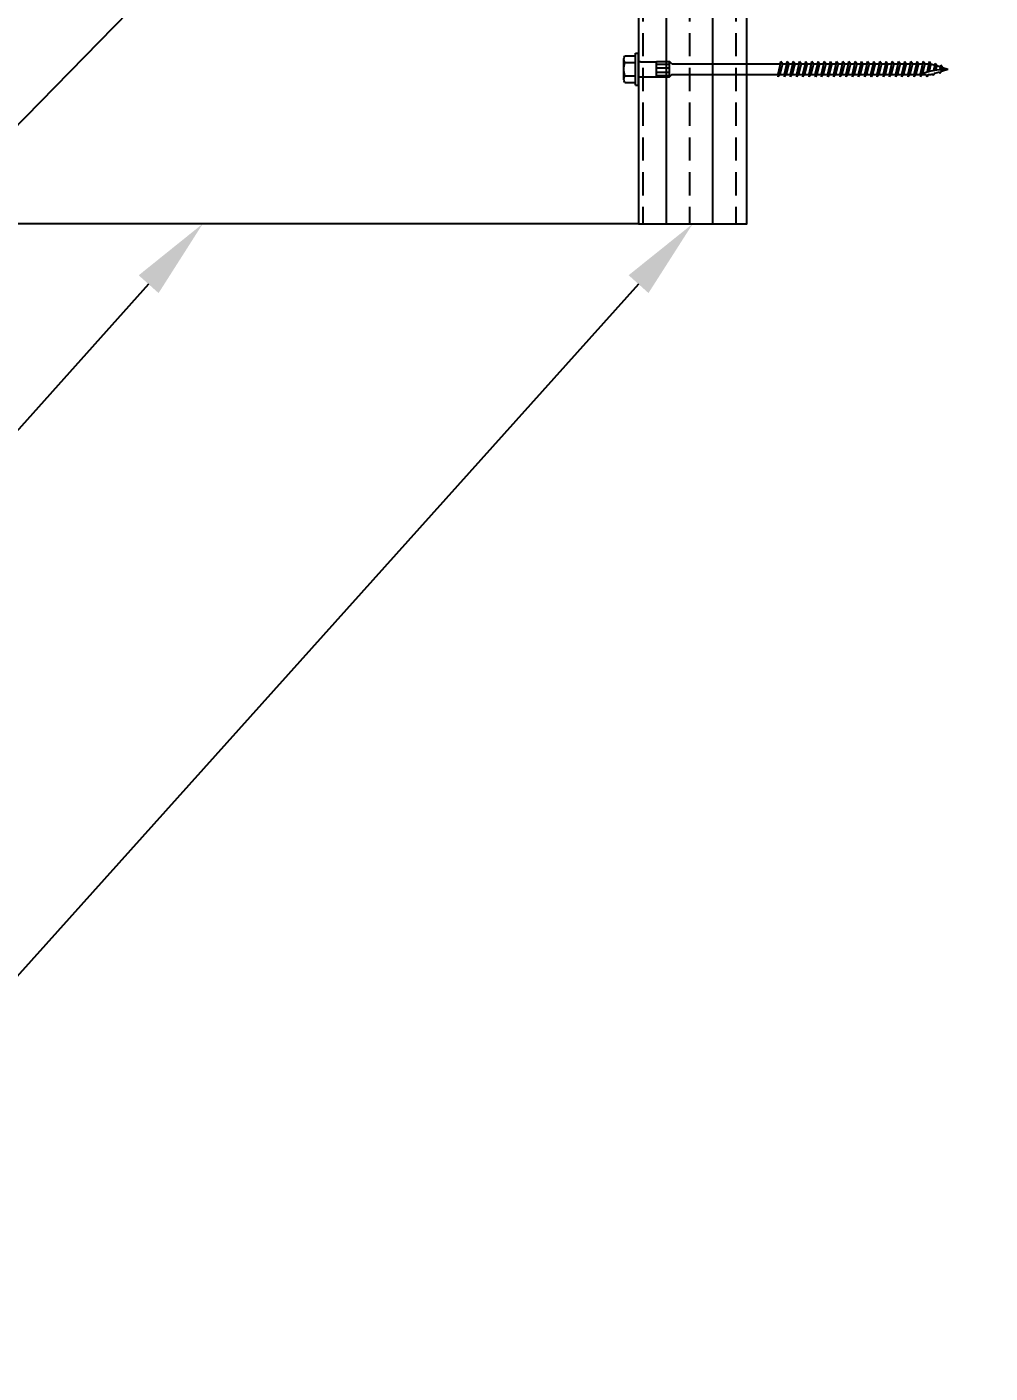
# Model space of a CAD drawing. Header units: inches. Extents: x -2661 to 42767, y -1222 to 9099.
# Drawn here: x 1847.16 to 1862.73, y 1259.95 to 1281.73 of the extents above; entities that cross this region are included whole.
import ezdxf
from ezdxf import colors
from ezdxf.entities.mleader import LeaderData, LeaderLine
from ezdxf.math import Vec2, Vec3

# ---------------------------------------------------------------- set-up
doc = ezdxf.new("R2010")
doc.units = ezdxf.units.IN
doc.header["$LTSCALE"] = 12
doc.header["$MEASUREMENT"] = 0
doc.layers.get('0').update_dxf_attribs({"linetype": 'CONTINUOUS'})
for name, color, linetype in [('S-ANNO-NOTE', 4, 'CONTINUOUS'), ('S-FASTENERS', 2, 'CONTINUOUS'), ('S-SIMPSON', 2, 'CONTINUOUS'), ('S-WOOD', 3, 'CONTINUOUS')]:
    doc.layers.add(name, color=color, linetype=linetype)
doc.styles.add('Arial', font='arial.ttf', dxfattribs={"width": 0.85})

# ---------------------------------------------------------------- blocks, each defined once
blk = doc.blocks.new('*U520')
at = {"color": 0}
blk.add_line((0, 11.875), (11.594, 0), dxfattribs=at)
blk.add_lwpolyline([(0, 11.875), (0, 0), (11.594, 0), (11.594, 11.875)], close=True)
blk = doc.blocks.new('*U1291')
at = {"layer": 'S-WOOD'}
h = blk.add_hatch(dxfattribs=at)
h.set_pattern_fill('ANSI33', color=1, scale=3, angle=45, style=0)
h.set_pattern_definition([(90, (0.25, -8.375), (-0.75, 1e-16), []), (90, (0.625, -8), (-0.75, 1e-16), [0.375, -0.1875])])
h.paths.add_polyline_path([(1.75, -11.875), (0, -11.875), (0, 0), (1.75, 0)])
at = {"color": 4}
blk.add_lwpolyline([(0, 0), (1.75, 0), (1.75, -11.875), (0, -11.875)], close=True, dxfattribs=at)
blk.add_lwpolyline([(1.75, -11.875), (0, -11.875), (0, 0), (1.75, 0)], close=True)
blk = doc.blocks.new('SDS.25X5-f')
at = {"layer": 'S-SIMPSON'}
for p, q in [((-0.217, 0.224), (-0.217, 0.05)), ((0.162, 0.24), (-0.162, 0.24)), ((-0.108, 0.224), (-0.108, 0.05)), ((0.108, 0.224), (0.108, 0.05)), ((0.217, 0.224), (0.217, 0.05)), ((0.26, 0.05), (-0.26, 0.05)), ((-0.26, 0.05), (-0.26, 0)), ((0.26, 0), (-0.26, 0)), ((0.26, 0.05), (0.26, 0)), ((-0.126, -0.286), (-0.126, -0.5)), ((0.126, -0.286), (-0.126, -0.286)), ((-0.082, -0.286), (-0.082, -0.5)), ((-0.019, -0.286), (-0.019, -0.5)), ((0.049, -0.286), (0.049, -0.5)), ((0.102, -0.286), (0.102, -0.5)), ((0.126, -0.286), (0.126, -0.5)), ((0.128, -0.5), (-0.124, -0.5)), ((-0.087, -0.536), (-0.123, -0.5)), ((-0.087, -0.536), (-0.087, -2.291)), ((-0.087, -0.575), (-0.087, -2.291)), ((0.123, -0.5), (0.087, -0.536)), ((0.087, -0.532), (0.087, -2.25)), ((0.087, -0.532), (0.087, -2.25)), ((-0.087, -2.225), (-0.087, -2.291)), ((-0.087, -2.225), (-0.087, -2.291)), ((-0.087, -2.225), (-0.087, -2.291)), ((0.087, -2.182), (0.087, -2.25)), ((0.087, -2.182), (0.087, -2.25))]:
    blk.add_line(p, q, dxfattribs=at)
at = {"layer": 'S-SIMPSON', "color": 1}
for p, q in [((-0.123, -2.3), (0.087, -2.25)), ((-0.123, -2.3), (0.087, -2.25)), ((-0.123, -2.3), (0.087, -2.25)), ((0.123, -2.256), (-0.123, -2.3)), ((0.123, -2.256), (-0.123, -2.3)), ((0.123, -2.256), (-0.123, -2.3)), ((-0.087, -2.325), (-0.123, -2.3)), ((-0.087, -2.325), (-0.123, -2.3)), ((-0.087, -2.325), (-0.123, -2.3)), ((-0.123, -2.4), (0.087, -2.35)), ((-0.123, -2.4), (0.087, -2.35)), ((-0.123, -2.4), (0.087, -2.35)), ((-0.123, -2.4), (0.087, -2.35)), ((0.123, -2.356), (-0.123, -2.4)), ((0.123, -2.356), (-0.123, -2.4)), ((0.123, -2.356), (-0.123, -2.4)), ((0.123, -2.356), (-0.123, -2.4)), ((-0.087, -2.325), (0.087, -2.282)), ((-0.087, -2.325), (0.087, -2.282)), ((-0.087, -2.325), (0.087, -2.282)), ((-0.087, -2.325), (-0.087, -2.391)), ((-0.087, -2.325), (-0.087, -2.391)), ((-0.087, -2.325), (-0.087, -2.391)), ((-0.087, -2.325), (-0.087, -2.391)), ((-0.087, -2.325), (-0.087, -2.391)), ((-0.087, -2.325), (-0.087, -2.391)), ((-0.087, -2.425), (0.087, -2.382)), ((-0.087, -2.425), (0.087, -2.382)), ((-0.087, -2.425), (0.087, -2.382)), ((-0.087, -2.425), (0.087, -2.382)), ((0.087, -2.25), (0.123, -2.256)), ((0.087, -2.25), (0.123, -2.256)), ((0.087, -2.25), (0.123, -2.256)), ((0.087, -2.282), (0.123, -2.256)), ((0.087, -2.282), (0.123, -2.256)), ((0.087, -2.282), (0.123, -2.256)), ((0.087, -2.282), (0.087, -2.35)), ((0.087, -2.282), (0.087, -2.35)), ((0.087, -2.282), (0.087, -2.35)), ((0.087, -2.282), (0.087, -2.35)), ((0.087, -2.282), (0.087, -2.35)), ((0.087, -2.282), (0.087, -2.35)), ((0.087, -2.35), (0.123, -2.356)), ((0.087, -2.35), (0.123, -2.356)), ((0.087, -2.35), (0.123, -2.356)), ((0.087, -2.35), (0.123, -2.356)), ((0.087, -2.382), (0.123, -2.356)), ((0.087, -2.382), (0.123, -2.356)), ((0.087, -2.382), (0.123, -2.356)), ((0.087, -2.382), (0.123, -2.356)), ((0.087, -2.382), (0.087, -2.45)), ((0.087, -2.382), (0.087, -2.45)), ((0.087, -2.382), (0.087, -2.45)), ((0.087, -2.382), (0.087, -2.45)), ((0.087, -2.382), (0.087, -2.45)), ((0.087, -2.382), (0.087, -2.45)), ((0.087, -2.382), (0.087, -2.45)), ((0.087, -2.382), (0.087, -2.45)), ((0.087, -2.382), (0.087, -2.45)), ((0.087, -2.382), (0.087, -2.45)), ((-0.087, -2.425), (-0.123, -2.4)), ((-0.087, -2.425), (-0.123, -2.4)), ((-0.087, -2.425), (-0.123, -2.4)), ((-0.087, -2.425), (-0.123, -2.4)), ((-0.087, -2.425), (-0.123, -2.4)), ((-0.123, -2.5), (0.087, -2.45)), ((-0.123, -2.5), (0.087, -2.45)), ((-0.123, -2.5), (0.087, -2.45)), ((-0.123, -2.5), (0.087, -2.45)), ((-0.123, -2.5), (0.087, -2.45)), ((-0.123, -2.5), (0.087, -2.45)), ((-0.123, -2.5), (0.087, -2.45)), ((-0.123, -2.5), (0.087, -2.45)), ((0.123, -2.456), (-0.123, -2.5)), ((0.123, -2.456), (-0.123, -2.5)), ((0.123, -2.456), (-0.123, -2.5)), ((0.123, -2.456), (-0.123, -2.5)), ((0.123, -2.456), (-0.123, -2.5)), ((0.123, -2.456), (-0.123, -2.5)), ((0.123, -2.456), (-0.123, -2.5)), ((0.123, -2.456), (-0.123, -2.5)), ((0.123, -2.456), (-0.123, -2.5)), ((-0.087, -2.525), (-0.123, -2.5)), ((-0.087, -2.525), (-0.123, -2.5)), ((-0.087, -2.525), (-0.123, -2.5)), ((-0.087, -2.525), (-0.123, -2.5)), ((-0.087, -2.525), (-0.123, -2.5)), ((-0.087, -2.525), (-0.123, -2.5)), ((-0.087, -2.525), (-0.123, -2.5)), ((-0.087, -2.525), (-0.123, -2.5)), ((-0.087, -2.525), (-0.123, -2.5)), ((-0.087, -2.525), (-0.123, -2.5)), ((-0.087, -2.525), (-0.123, -2.5)), ((-0.087, -2.525), (-0.123, -2.5)), ((-0.087, -2.525), (-0.123, -2.5)), ((-0.123, -2.6), (0.087, -2.55)), ((-0.123, -2.6), (0.087, -2.55)), ((-0.123, -2.6), (0.087, -2.55)), ((-0.123, -2.6), (0.087, -2.55)), ((-0.123, -2.6), (0.087, -2.55)), ((-0.123, -2.6), (0.087, -2.55)), ((-0.123, -2.6), (0.087, -2.55)), ((-0.123, -2.6), (0.087, -2.55)), ((-0.123, -2.6), (0.087, -2.55)), ((0.123, -2.556), (-0.123, -2.6)), ((0.123, -2.556), (-0.123, -2.6)), ((0.123, -2.556), (-0.123, -2.6)), ((0.123, -2.556), (-0.123, -2.6)), ((0.123, -2.556), (-0.123, -2.6)), ((0.123, -2.556), (-0.123, -2.6)), ((0.123, -2.556), (-0.123, -2.6)), ((0.123, -2.556), (-0.123, -2.6)), ((0.123, -2.556), (-0.123, -2.6)), ((-0.087, -2.625), (-0.123, -2.6)), ((-0.087, -2.625), (-0.123, -2.6)), ((-0.087, -2.625), (-0.123, -2.6)), ((-0.087, -2.625), (-0.123, -2.6)), ((-0.087, -2.625), (-0.123, -2.6)), ((-0.087, -2.625), (-0.123, -2.6)), ((-0.087, -2.625), (-0.123, -2.6)), ((-0.087, -2.625), (-0.123, -2.6)), ((-0.087, -2.625), (-0.123, -2.6)), ((-0.087, -2.425), (0, -2.403)), ((-0.087, -2.425), (-0.087, -2.491)), ((-0.087, -2.425), (-0.087, -2.491)), ((-0.087, -2.425), (-0.087, -2.491)), ((-0.087, -2.425), (-0.087, -2.491)), ((-0.087, -2.425), (-0.087, -2.491)), ((-0.087, -2.425), (-0.087, -2.491)), ((-0.087, -2.425), (-0.087, -2.491)), ((-0.087, -2.425), (-0.087, -2.491)), ((-0.087, -2.425), (-0.087, -2.491)), ((-0.087, -2.425), (-0.087, -2.491)), ((-0.087, -2.425), (-0.087, -2.491)), ((-0.087, -2.425), (-0.087, -2.491)), ((-0.087, -2.491), (0.087, -2.45)), ((-0.087, -2.525), (0.087, -2.482)), ((-0.087, -2.525), (0.087, -2.482)), ((-0.087, -2.525), (0.087, -2.482)), ((-0.087, -2.525), (0.087, -2.482)), ((-0.087, -2.525), (0.087, -2.482)), ((-0.087, -2.525), (0.087, -2.482)), ((-0.087, -2.525), (0.087, -2.482)), ((-0.087, -2.525), (0.087, -2.482)), ((-0.087, -2.525), (0.087, -2.482)), ((-0.087, -2.525), (0.013, -2.5)), ((-0.087, -2.525), (0.013, -2.5)), ((-0.087, -2.525), (0.013, -2.5)), ((-0.087, -2.525), (0, -2.503)), ((-0.087, -2.525), (-0.087, -2.591)), ((-0.087, -2.525), (-0.087, -2.591)), ((-0.087, -2.525), (-0.087, -2.591)), ((-0.087, -2.525), (-0.087, -2.591)), ((-0.087, -2.525), (-0.087, -2.591)), ((-0.087, -2.525), (-0.087, -2.591)), ((-0.087, -2.525), (-0.087, -2.591)), ((-0.087, -2.525), (-0.087, -2.591)), ((-0.087, -2.525), (-0.087, -2.591)), ((-0.087, -2.525), (-0.087, -2.591)), ((-0.087, -2.525), (-0.087, -2.591)), ((-0.087, -2.625), (0.087, -2.582)), ((-0.087, -2.625), (0.087, -2.582)), ((-0.087, -2.625), (0.087, -2.582)), ((-0.087, -2.625), (0.087, -2.582)), ((-0.087, -2.625), (0.087, -2.582)), ((-0.087, -2.625), (0.087, -2.582)), ((-0.087, -2.625), (0.087, -2.582)), ((-0.087, -2.625), (0.087, -2.582)), ((-0.087, -2.625), (0.087, -2.582)), ((0.087, -2.45), (0.123, -2.456)), ((0.087, -2.45), (0.123, -2.456)), ((0.087, -2.45), (0.123, -2.456)), ((0.087, -2.45), (0.123, -2.456)), ((0.087, -2.45), (0.123, -2.456)), ((0.087, -2.45), (0.123, -2.456)), ((0.087, -2.45), (0.123, -2.456)), ((0.087, -2.45), (0.123, -2.456)), ((0.087, -2.45), (0.123, -2.456)), ((0.087, -2.482), (0.123, -2.456)), ((0.087, -2.482), (0.123, -2.456)), ((0.087, -2.482), (0.123, -2.456)), ((0.087, -2.482), (0.123, -2.456)), ((0.087, -2.482), (0.123, -2.456)), ((0.087, -2.482), (0.123, -2.456)), ((0.087, -2.482), (0.123, -2.456)), ((0.087, -2.482), (0.123, -2.456)), ((0.087, -2.482), (0.123, -2.456)), ((0.087, -2.482), (0.087, -2.55)), ((0.087, -2.482), (0.087, -2.55)), ((0.087, -2.482), (0.087, -2.55)), ((0.087, -2.482), (0.087, -2.55)), ((0.087, -2.482), (0.087, -2.55)), ((0.087, -2.482), (0.087, -2.55)), ((0.087, -2.482), (0.087, -2.55)), ((0.087, -2.482), (0.087, -2.55)), ((0.087, -2.482), (0.087, -2.55)), ((0.087, -2.482), (0.087, -2.55)), ((0.087, -2.482), (0.087, -2.55)), ((0.087, -2.482), (0.087, -2.55)), ((0.087, -2.482), (0.087, -2.55)), ((0.087, -2.55), (0.123, -2.556)), ((0.087, -2.55), (0.123, -2.556)), ((0.087, -2.55), (0.123, -2.556)), ((0.087, -2.55), (0.123, -2.556)), ((0.087, -2.55), (0.123, -2.556)), ((0.087, -2.55), (0.123, -2.556)), ((0.087, -2.55), (0.123, -2.556)), ((0.087, -2.55), (0.123, -2.556)), ((0.087, -2.55), (0.123, -2.556)), ((0.087, -2.582), (0.123, -2.556)), ((0.087, -2.582), (0.123, -2.556)), ((0.087, -2.582), (0.123, -2.556)), ((0.087, -2.582), (0.123, -2.556)), ((0.087, -2.582), (0.123, -2.556)), ((0.087, -2.582), (0.123, -2.556)), ((0.087, -2.582), (0.123, -2.556)), ((0.087, -2.582), (0.123, -2.556)), ((0.087, -2.582), (0.123, -2.556)), ((0.087, -2.582), (0.087, -2.65)), ((0.087, -2.582), (0.087, -2.65)), ((0.087, -2.582), (0.087, -2.65)), ((0.087, -2.582), (0.087, -2.65)), ((0.087, -2.582), (0.087, -2.65)), ((0.087, -2.582), (0.087, -2.65)), ((0.087, -2.582), (0.087, -2.65)), ((0.087, -2.582), (0.087, -2.65)), ((0.087, -2.582), (0.087, -2.65)), ((0.087, -2.582), (0.087, -2.65)), ((0.087, -2.582), (0.087, -2.65)), ((-0.123, -2.7), (0.087, -2.65)), ((-0.123, -2.7), (0.087, -2.65)), ((-0.123, -2.7), (0.087, -2.65)), ((-0.123, -2.7), (0.087, -2.65)), ((-0.123, -2.7), (0.087, -2.65)), ((-0.123, -2.7), (0.087, -2.65)), ((-0.123, -2.7), (0.087, -2.65)), ((-0.123, -2.7), (0.087, -2.65)), ((-0.123, -2.7), (0.087, -2.65)), ((-0.123, -2.7), (0.087, -2.65)), ((-0.123, -2.7), (0.087, -2.65)), ((0.123, -2.656), (-0.123, -2.7)), ((0.123, -2.656), (-0.123, -2.7)), ((0.123, -2.656), (-0.123, -2.7)), ((0.123, -2.656), (-0.123, -2.7)), ((0.123, -2.656), (-0.123, -2.7)), ((0.123, -2.656), (-0.123, -2.7)), ((0.123, -2.656), (-0.123, -2.7)), ((0.123, -2.656), (-0.123, -2.7)), ((0.123, -2.656), (-0.123, -2.7)), ((0.123, -2.656), (-0.123, -2.7)), ((0.123, -2.656), (-0.123, -2.7)), ((-0.087, -2.725), (-0.123, -2.7)), ((-0.087, -2.725), (-0.123, -2.7)), ((-0.087, -2.725), (-0.123, -2.7)), ((-0.087, -2.725), (-0.123, -2.7)), ((-0.087, -2.725), (-0.123, -2.7)), ((-0.087, -2.725), (-0.123, -2.7)), ((-0.087, -2.725), (-0.123, -2.7)), ((-0.087, -2.725), (-0.123, -2.7)), ((-0.087, -2.725), (-0.123, -2.7)), ((-0.087, -2.725), (-0.123, -2.7)), ((-0.087, -2.725), (-0.123, -2.7)), ((-0.087, -2.725), (-0.123, -2.7)), ((-0.087, -2.725), (-0.123, -2.7)), ((-0.123, -2.8), (0.087, -2.75)), ((-0.123, -2.8), (0.087, -2.75)), ((-0.123, -2.8), (0.087, -2.75)), ((-0.123, -2.8), (0.087, -2.75)), ((-0.123, -2.8), (0.087, -2.75)), ((-0.123, -2.8), (0.087, -2.75)), ((-0.123, -2.8), (0.087, -2.75)), ((-0.123, -2.8), (0.087, -2.75)), ((0.123, -2.756), (-0.123, -2.8)), ((0.123, -2.756), (-0.123, -2.8)), ((0.123, -2.756), (-0.123, -2.8)), ((0.123, -2.756), (-0.123, -2.8)), ((0.123, -2.756), (-0.123, -2.8)), ((0.123, -2.756), (-0.123, -2.8)), ((0.123, -2.756), (-0.123, -2.8)), ((0.123, -2.756), (-0.123, -2.8)), ((0.123, -2.756), (-0.123, -2.8)), ((-0.087, -2.825), (-0.123, -2.8)), ((-0.087, -2.825), (-0.123, -2.8)), ((-0.087, -2.825), (-0.123, -2.8)), ((-0.087, -2.825), (-0.123, -2.8)), ((-0.087, -2.825), (-0.123, -2.8)), ((-0.087, -2.825), (-0.123, -2.8)), ((-0.087, -2.825), (-0.123, -2.8)), ((-0.087, -2.825), (-0.123, -2.8)), ((-0.087, -2.825), (-0.123, -2.8)), ((-0.087, -2.825), (-0.123, -2.8)), ((-0.087, -2.625), (-0.087, -2.691)), ((-0.087, -2.625), (-0.087, -2.691)), ((-0.087, -2.625), (-0.087, -2.691)), ((-0.087, -2.625), (-0.087, -2.691)), ((-0.087, -2.625), (-0.087, -2.691)), ((-0.087, -2.625), (-0.087, -2.691)), ((-0.087, -2.625), (-0.087, -2.691)), ((-0.087, -2.625), (-0.087, -2.691)), ((-0.087, -2.625), (-0.087, -2.691)), ((-0.087, -2.625), (-0.087, -2.691)), ((-0.087, -2.625), (-0.087, -2.691)), ((-0.087, -2.725), (0.087, -2.682)), ((-0.087, -2.725), (0.087, -2.682)), ((-0.087, -2.725), (0.087, -2.682)), ((-0.087, -2.725), (0.087, -2.682)), ((-0.087, -2.725), (0.087, -2.682)), ((-0.087, -2.725), (0.087, -2.682)), ((-0.087, -2.725), (0.087, -2.682)), ((-0.087, -2.725), (0.087, -2.682)), ((-0.087, -2.725), (0.087, -2.682)), ((-0.087, -2.725), (0.087, -2.682)), ((-0.087, -2.725), (0.087, -2.682)), ((-0.087, -2.725), (0, -2.703)), ((-0.087, -2.725), (0, -2.703)), ((-0.087, -2.725), (-0.087, -2.791)), ((-0.087, -2.725), (-0.087, -2.791)), ((-0.087, -2.725), (-0.087, -2.791)), ((-0.087, -2.725), (-0.087, -2.791)), ((-0.087, -2.725), (-0.087, -2.791)), ((-0.087, -2.725), (-0.087, -2.791)), ((-0.087, -2.725), (-0.087, -2.791)), ((-0.087, -2.725), (-0.087, -2.791)), ((-0.087, -2.725), (-0.087, -2.791)), ((-0.087, -2.725), (-0.087, -2.791)), ((-0.087, -2.791), (0.087, -2.75)), ((-0.087, -2.825), (0.087, -2.782)), ((-0.087, -2.825), (0.087, -2.782)), ((-0.087, -2.825), (0.087, -2.782)), ((-0.087, -2.825), (0.087, -2.782)), ((-0.087, -2.825), (0.087, -2.782)), ((-0.087, -2.825), (0.087, -2.782)), ((-0.087, -2.825), (0.087, -2.782)), ((-0.087, -2.825), (0.087, -2.782)), ((-0.087, -2.825), (0.087, -2.782)), ((-0.087, -2.825), (0, -2.803)), ((-0.087, -2.825), (-0.087, -2.891)), ((-0.087, -2.825), (-0.087, -2.891)), ((-0.087, -2.825), (-0.087, -2.891)), ((-0.087, -2.825), (-0.087, -2.891)), ((-0.087, -2.825), (-0.087, -2.891)), ((-0.087, -2.825), (-0.087, -2.891)), ((-0.087, -2.825), (-0.087, -2.891)), ((-0.087, -2.825), (-0.087, -2.891)), ((0.087, -2.65), (0.123, -2.656)), ((0.087, -2.65), (0.123, -2.656)), ((0.087, -2.65), (0.123, -2.656)), ((0.087, -2.65), (0.123, -2.656)), ((0.087, -2.65), (0.123, -2.656)), ((0.087, -2.65), (0.123, -2.656)), ((0.087, -2.65), (0.123, -2.656)), ((0.087, -2.65), (0.123, -2.656)), ((0.087, -2.65), (0.123, -2.656)), ((0.087, -2.65), (0.123, -2.656)), ((0.087, -2.65), (0.123, -2.656)), ((0.087, -2.682), (0.123, -2.656)), ((0.087, -2.682), (0.123, -2.656)), ((0.087, -2.682), (0.123, -2.656)), ((0.087, -2.682), (0.123, -2.656)), ((0.087, -2.682), (0.123, -2.656)), ((0.087, -2.682), (0.123, -2.656)), ((0.087, -2.682), (0.123, -2.656)), ((0.087, -2.682), (0.123, -2.656)), ((0.087, -2.682), (0.123, -2.656)), ((0.087, -2.682), (0.123, -2.656)), ((0.087, -2.682), (0.123, -2.656)), ((0.087, -2.682), (0.087, -2.75)), ((0.087, -2.682), (0.087, -2.75)), ((0.087, -2.682), (0.087, -2.75)), ((0.087, -2.682), (0.087, -2.75)), ((0.087, -2.682), (0.087, -2.75)), ((0.087, -2.682), (0.087, -2.75)), ((0.087, -2.682), (0.087, -2.75)), ((0.087, -2.682), (0.087, -2.75)), ((0.087, -2.75), (0.123, -2.756)), ((0.087, -2.75), (0.123, -2.756)), ((0.087, -2.75), (0.123, -2.756)), ((0.087, -2.75), (0.123, -2.756)), ((0.087, -2.75), (0.123, -2.756)), ((0.087, -2.75), (0.123, -2.756)), ((0.087, -2.75), (0.123, -2.756)), ((0.087, -2.75), (0.123, -2.756)), ((0.087, -2.75), (0.123, -2.756)), ((0.087, -2.782), (0.123, -2.756)), ((0.087, -2.782), (0.123, -2.756)), ((0.087, -2.782), (0.123, -2.756)), ((0.087, -2.782), (0.123, -2.756)), ((0.087, -2.782), (0.123, -2.756)), ((0.087, -2.782), (0.123, -2.756)), ((0.087, -2.782), (0.123, -2.756)), ((0.087, -2.782), (0.123, -2.756)), ((0.087, -2.782), (0.123, -2.756)), ((0.087, -2.782), (0.087, -2.85)), ((0.087, -2.782), (0.087, -2.85)), ((0.087, -2.782), (0.087, -2.85)), ((0.087, -2.782), (0.087, -2.85)), ((0.087, -2.782), (0.087, -2.85)), ((0.087, -2.782), (0.087, -2.85)), ((0.087, -2.782), (0.087, -2.85)), ((0.087, -2.782), (0.087, -2.85)), ((0.087, -2.782), (0.087, -2.85)), ((-0.123, -2.9), (0.087, -2.85)), ((-0.123, -2.9), (0.087, -2.85)), ((-0.123, -2.9), (0.087, -2.85)), ((-0.123, -2.9), (0.087, -2.85)), ((-0.123, -2.9), (0.087, -2.85)), ((-0.123, -2.9), (0.087, -2.85)), ((0.123, -2.856), (-0.123, -2.9)), ((0.123, -2.856), (-0.123, -2.9)), ((0.123, -2.856), (-0.123, -2.9)), ((0.123, -2.856), (-0.123, -2.9)), ((0.123, -2.856), (-0.123, -2.9)), ((0.123, -2.856), (-0.123, -2.9)), ((-0.087, -2.925), (-0.123, -2.9)), ((-0.087, -2.925), (-0.123, -2.9)), ((-0.087, -2.925), (-0.123, -2.9)), ((-0.087, -2.925), (-0.123, -2.9)), ((-0.087, -2.925), (-0.123, -2.9)), ((-0.087, -2.925), (-0.123, -2.9)), ((-0.123, -3), (0.087, -2.95)), ((-0.123, -3), (0.087, -2.95)), ((-0.123, -3), (0.087, -2.95)), ((-0.123, -3), (0.087, -2.95)), ((-0.123, -3), (0.087, -2.95)), ((-0.123, -3), (0.087, -2.95)), ((-0.123, -3), (0.087, -2.95)), ((0.123, -2.956), (-0.123, -3)), ((0.123, -2.956), (-0.123, -3)), ((0.123, -2.956), (-0.123, -3)), ((0.123, -2.956), (-0.123, -3)), ((0.123, -2.956), (-0.123, -3)), ((0.123, -2.956), (-0.123, -3)), ((0.123, -2.956), (-0.123, -3)), ((-0.087, -3.025), (-0.123, -3)), ((-0.087, -3.025), (-0.123, -3)), ((-0.087, -3.025), (-0.123, -3)), ((-0.087, -3.025), (-0.123, -3)), ((-0.087, -3.025), (-0.123, -3)), ((-0.087, -3.025), (-0.123, -3)), ((-0.087, -3.025), (-0.123, -3)), ((-0.087, -3.025), (-0.123, -3)), ((-0.087, -2.925), (0.087, -2.882)), ((-0.087, -2.925), (0.087, -2.882)), ((-0.087, -2.925), (0.087, -2.882)), ((-0.087, -2.925), (0.087, -2.882)), ((-0.087, -2.925), (0.087, -2.882)), ((-0.087, -2.925), (0.087, -2.882)), ((-0.087, -2.925), (-0.087, -2.991)), ((-0.087, -2.925), (-0.087, -2.991)), ((-0.087, -2.925), (-0.087, -2.991)), ((-0.087, -2.925), (-0.087, -2.991)), ((-0.087, -2.925), (-0.087, -2.991)), ((-0.087, -2.925), (-0.087, -2.991)), ((-0.087, -2.925), (-0.087, -2.991)), ((-0.087, -3.025), (0.087, -2.982)), ((-0.087, -3.025), (0.087, -2.982)), ((-0.087, -3.025), (0.087, -2.982)), ((-0.087, -3.025), (0.087, -2.982)), ((-0.087, -3.025), (0.087, -2.982)), ((-0.087, -3.025), (0.087, -2.982)), ((-0.087, -3.025), (0.087, -2.982)), ((-0.087, -3.025), (0, -3.003)), ((-0.087, -3.025), (-0.087, -3.091)), ((-0.087, -3.025), (-0.087, -3.091)), ((-0.087, -3.025), (-0.087, -3.091)), ((-0.087, -3.025), (-0.087, -3.091)), ((-0.087, -3.025), (-0.087, -3.091)), ((-0.087, -3.025), (-0.087, -3.091)), ((-0.087, -3.025), (-0.087, -3.091)), ((-0.087, -3.025), (-0.087, -3.091)), ((0.087, -2.85), (0.123, -2.856)), ((0.087, -2.85), (0.123, -2.856)), ((0.087, -2.85), (0.123, -2.856)), ((0.087, -2.85), (0.123, -2.856)), ((0.087, -2.85), (0.123, -2.856)), ((0.087, -2.85), (0.123, -2.856)), ((0.087, -2.882), (0.123, -2.856)), ((0.087, -2.882), (0.123, -2.856)), ((0.087, -2.882), (0.123, -2.856)), ((0.087, -2.882), (0.123, -2.856)), ((0.087, -2.882), (0.123, -2.856)), ((0.087, -2.882), (0.123, -2.856)), ((0.087, -2.882), (0.087, -2.95)), ((0.087, -2.882), (0.087, -2.95)), ((0.087, -2.882), (0.087, -2.95)), ((0.087, -2.882), (0.087, -2.95)), ((0.087, -2.882), (0.087, -2.95)), ((0.087, -2.882), (0.087, -2.95)), ((0.087, -2.882), (0.087, -2.95)), ((0.087, -2.95), (0.123, -2.956)), ((0.087, -2.95), (0.123, -2.956)), ((0.087, -2.95), (0.123, -2.956)), ((0.087, -2.95), (0.123, -2.956)), ((0.087, -2.95), (0.123, -2.956)), ((0.087, -2.95), (0.123, -2.956)), ((0.087, -2.95), (0.123, -2.956)), ((0.087, -2.982), (0.123, -2.956)), ((0.087, -2.982), (0.123, -2.956)), ((0.087, -2.982), (0.123, -2.956)), ((0.087, -2.982), (0.123, -2.956)), ((0.087, -2.982), (0.123, -2.956)), ((0.087, -2.982), (0.123, -2.956)), ((0.087, -2.982), (0.123, -2.956)), ((0.087, -2.982), (0.087, -3.05)), ((0.087, -2.982), (0.087, -3.05)), ((0.087, -2.982), (0.087, -3.05)), ((0.087, -2.982), (0.087, -3.05)), ((0.087, -2.982), (0.087, -3.05)), ((0.087, -2.982), (0.087, -3.05)), ((0.087, -2.982), (0.087, -3.05)), ((0.087, -2.982), (0.087, -3.05)), ((0.087, -2.982), (0.087, -3.05)), ((0.087, -2.982), (0.087, -3.05)), ((0.087, -2.982), (0.087, -3.05)), ((0.087, -2.982), (0.087, -3.05)), ((0.087, -2.982), (0.087, -3.05)), ((0.087, -2.982), (0.087, -3.05)), ((-0.123, -3.1), (0.087, -3.05)), ((-0.123, -3.1), (0.087, -3.05)), ((-0.123, -3.1), (0.087, -3.05)), ((-0.123, -3.1), (0.087, -3.05)), ((-0.123, -3.1), (0.087, -3.05)), ((-0.123, -3.1), (0.087, -3.05)), ((0.123, -3.056), (-0.123, -3.1)), ((0.123, -3.056), (-0.123, -3.1)), ((0.123, -3.056), (-0.123, -3.1)), ((0.123, -3.056), (-0.123, -3.1)), ((0.123, -3.056), (-0.123, -3.1)), ((0.123, -3.056), (-0.123, -3.1)), ((-0.087, -3.125), (-0.123, -3.1)), ((-0.087, -3.125), (-0.123, -3.1)), ((-0.087, -3.125), (-0.123, -3.1)), ((-0.087, -3.125), (-0.123, -3.1)), ((-0.087, -3.125), (-0.123, -3.1)), ((-0.087, -3.125), (-0.123, -3.1)), ((-0.087, -3.125), (-0.123, -3.1)), ((-0.123, -3.2), (0.087, -3.15)), ((-0.123, -3.2), (0.087, -3.15)), ((-0.123, -3.2), (0.087, -3.15)), ((0.123, -3.156), (-0.123, -3.2)), ((0.123, -3.156), (-0.123, -3.2)), ((0.123, -3.156), (-0.123, -3.2)), ((-0.087, -3.225), (-0.123, -3.2)), ((-0.087, -3.225), (-0.123, -3.2)), ((-0.087, -3.225), (-0.123, -3.2)), ((-0.123, -3.3), (0.087, -3.25)), ((-0.123, -3.3), (0.087, -3.25)), ((-0.123, -3.3), (0.087, -3.25)), ((0.123, -3.256), (-0.123, -3.3)), ((0.123, -3.256), (-0.123, -3.3)), ((0.123, -3.256), (-0.123, -3.3)), ((-0.087, -3.125), (0.087, -3.082)), ((-0.087, -3.125), (0.087, -3.082)), ((-0.087, -3.125), (0.087, -3.082)), ((-0.087, -3.125), (0.087, -3.082)), ((-0.087, -3.125), (0.087, -3.082)), ((-0.087, -3.125), (0.087, -3.082)), ((-0.087, -3.125), (0, -3.103)), ((-0.087, -3.125), (-0.087, -3.191)), ((-0.087, -3.125), (-0.087, -3.191)), ((-0.087, -3.125), (-0.087, -3.191)), ((-0.087, -3.125), (-0.087, -3.191)), ((-0.087, -3.125), (-0.087, -3.191)), ((-0.087, -3.125), (-0.087, -3.191)), ((-0.087, -3.125), (-0.087, -3.191)), ((-0.087, -3.225), (0.087, -3.182)), ((-0.087, -3.225), (0.087, -3.182)), ((-0.087, -3.225), (0.087, -3.182)), ((-0.087, -3.225), (-0.087, -3.291)), ((-0.087, -3.225), (-0.087, -3.291)), ((-0.087, -3.225), (-0.087, -3.291)), ((-0.087, -3.225), (-0.087, -3.291)), ((-0.087, -3.225), (-0.087, -3.291)), ((0.087, -3.05), (0.123, -3.056)), ((0.087, -3.05), (0.123, -3.056)), ((0.087, -3.05), (0.123, -3.056)), ((0.087, -3.05), (0.123, -3.056)), ((0.087, -3.05), (0.123, -3.056)), ((0.087, -3.05), (0.123, -3.056)), ((0.087, -3.082), (0.123, -3.056)), ((0.087, -3.082), (0.123, -3.056)), ((0.087, -3.082), (0.123, -3.056)), ((0.087, -3.082), (0.123, -3.056)), ((0.087, -3.082), (0.123, -3.056)), ((0.087, -3.082), (0.123, -3.056)), ((0.087, -3.082), (0.087, -3.15)), ((0.087, -3.082), (0.087, -3.15)), ((0.087, -3.082), (0.087, -3.15)), ((0.087, -3.082), (0.087, -3.15)), ((0.087, -3.082), (0.087, -3.15)), ((0.087, -3.082), (0.087, -3.15)), ((0.087, -3.082), (0.087, -3.15)), ((0.087, -3.15), (0.123, -3.156)), ((0.087, -3.15), (0.123, -3.156)), ((0.087, -3.15), (0.123, -3.156)), ((0.087, -3.182), (0.123, -3.156)), ((0.087, -3.182), (0.123, -3.156)), ((0.087, -3.182), (0.123, -3.156)), ((0.087, -3.182), (0.087, -3.25)), ((0.087, -3.182), (0.087, -3.25)), ((0.087, -3.182), (0.087, -3.25)), ((0.087, -3.182), (0.087, -3.25)), ((0.087, -3.182), (0.087, -3.25)), ((0.087, -3.25), (0.123, -3.256)), ((0.087, -3.25), (0.123, -3.256)), ((0.087, -3.25), (0.123, -3.256)), ((0.087, -3.282), (0.123, -3.256)), ((0.087, -3.282), (0.123, -3.256)), ((0.087, -3.282), (0.123, -3.256)), ((-0.087, -3.325), (-0.123, -3.3)), ((-0.087, -3.325), (-0.123, -3.3)), ((-0.087, -3.325), (-0.123, -3.3)), ((-0.123, -3.4), (0.087, -3.35)), ((-0.123, -3.4), (0.087, -3.35)), ((-0.123, -3.4), (0.087, -3.35)), ((-0.123, -3.4), (0.087, -3.35)), ((0.123, -3.356), (-0.123, -3.4)), ((0.123, -3.356), (-0.123, -3.4)), ((0.123, -3.356), (-0.123, -3.4)), ((0.123, -3.356), (-0.123, -3.4)), ((-0.087, -3.425), (-0.123, -3.4)), ((-0.087, -3.425), (-0.123, -3.4)), ((-0.087, -3.425), (-0.123, -3.4)), ((-0.087, -3.425), (-0.123, -3.4)), ((-0.123, -3.5), (0.087, -3.45)), ((-0.123, -3.5), (0.087, -3.45)), ((-0.123, -3.5), (0.087, -3.45)), ((-0.123, -3.5), (0.087, -3.45)), ((0.123, -3.456), (-0.123, -3.5)), ((0.123, -3.456), (-0.123, -3.5)), ((0.123, -3.456), (-0.123, -3.5)), ((0.123, -3.456), (-0.123, -3.5)), ((-0.087, -3.325), (0.087, -3.282)), ((-0.087, -3.325), (0.087, -3.282)), ((-0.087, -3.325), (0.087, -3.282)), ((-0.087, -3.325), (-0.087, -3.391)), ((-0.087, -3.325), (-0.087, -3.391)), ((-0.087, -3.325), (-0.087, -3.391)), ((-0.087, -3.325), (-0.087, -3.391)), ((-0.087, -3.325), (-0.087, -3.391)), ((-0.087, -3.325), (-0.087, -3.391)), ((-0.087, -3.325), (-0.087, -3.391)), ((-0.087, -3.325), (-0.087, -3.391)), ((-0.087, -3.425), (0.087, -3.382)), ((-0.087, -3.425), (0.087, -3.382)), ((-0.087, -3.425), (0.087, -3.382)), ((-0.087, -3.425), (0.087, -3.382)), ((-0.087, -3.425), (-0.087, -3.491)), ((-0.087, -3.425), (-0.087, -3.491)), ((-0.087, -3.425), (-0.087, -3.491)), ((-0.087, -3.425), (-0.087, -3.491)), ((-0.087, -3.425), (-0.087, -3.491)), ((-0.087, -3.425), (-0.087, -3.491)), ((-0.087, -3.525), (0.087, -3.482)), ((-0.087, -3.525), (0.087, -3.482)), ((-0.087, -3.525), (0.087, -3.482)), ((-0.087, -3.525), (0.087, -3.482)), ((0.087, -3.282), (0.087, -3.35)), ((0.087, -3.282), (0.087, -3.35)), ((0.087, -3.282), (0.087, -3.35)), ((0.087, -3.282), (0.087, -3.35)), ((0.087, -3.282), (0.087, -3.35)), ((0.087, -3.282), (0.087, -3.35)), ((0.087, -3.282), (0.087, -3.35)), ((0.087, -3.282), (0.087, -3.35)), ((0.087, -3.35), (0.123, -3.356)), ((0.087, -3.35), (0.123, -3.356)), ((0.087, -3.35), (0.123, -3.356)), ((0.087, -3.35), (0.123, -3.356)), ((0.087, -3.382), (0.123, -3.356)), ((0.087, -3.382), (0.123, -3.356)), ((0.087, -3.382), (0.123, -3.356)), ((0.087, -3.382), (0.123, -3.356)), ((0.087, -3.382), (0.087, -3.45)), ((0.087, -3.382), (0.087, -3.45)), ((0.087, -3.382), (0.087, -3.45)), ((0.087, -3.382), (0.087, -3.45)), ((0.087, -3.382), (0.087, -3.45)), ((0.087, -3.382), (0.087, -3.45)), ((0.087, -3.45), (0.123, -3.456)), ((0.087, -3.45), (0.123, -3.456)), ((0.087, -3.45), (0.123, -3.456)), ((0.087, -3.45), (0.123, -3.456)), ((0.087, -3.482), (0.123, -3.456)), ((0.087, -3.482), (0.123, -3.456)), ((0.087, -3.482), (0.123, -3.456)), ((0.087, -3.482), (0.123, -3.456)), ((0.087, -3.482), (0.087, -3.55)), ((0.087, -3.482), (0.087, -3.55)), ((0.087, -3.482), (0.087, -3.55)), ((0.087, -3.482), (0.087, -3.55)), ((0.087, -3.482), (0.087, -3.55)), ((0.087, -3.482), (0.087, -3.55)), ((0.087, -3.482), (0.087, -3.55)), ((-0.087, -3.525), (-0.123, -3.5)), ((-0.087, -3.525), (-0.123, -3.5)), ((-0.087, -3.525), (-0.123, -3.5)), ((-0.087, -3.525), (-0.123, -3.5)), ((-0.087, -3.525), (-0.123, -3.5)), ((-0.123, -3.6), (0.087, -3.55)), ((-0.123, -3.6), (0.087, -3.55)), ((-0.123, -3.6), (0.087, -3.55)), ((-0.123, -3.6), (0.087, -3.55)), ((0.123, -3.556), (-0.123, -3.6)), ((0.123, -3.556), (-0.123, -3.6)), ((0.123, -3.556), (-0.123, -3.6)), ((0.123, -3.556), (-0.123, -3.6)), ((-0.087, -3.625), (-0.123, -3.6)), ((-0.087, -3.625), (-0.123, -3.6)), ((-0.087, -3.625), (-0.123, -3.6)), ((-0.087, -3.625), (-0.123, -3.6)), ((-0.123, -3.7), (0.087, -3.65)), ((-0.123, -3.7), (0.087, -3.65)), ((-0.123, -3.7), (0.087, -3.65)), ((-0.123, -3.7), (0.087, -3.65)), ((-0.123, -3.7), (0.087, -3.65)), ((0.123, -3.656), (-0.123, -3.7)), ((0.123, -3.656), (-0.123, -3.7)), ((0.123, -3.656), (-0.123, -3.7)), ((0.123, -3.656), (-0.123, -3.7)), ((0.123, -3.656), (-0.123, -3.7)), ((-0.087, -3.725), (-0.123, -3.7)), ((-0.087, -3.725), (-0.123, -3.7)), ((-0.087, -3.725), (-0.123, -3.7)), ((-0.087, -3.725), (-0.123, -3.7)), ((-0.087, -3.725), (-0.123, -3.7)), ((-0.087, -3.525), (0, -3.503)), ((-0.087, -3.525), (-0.087, -3.591)), ((-0.087, -3.525), (-0.087, -3.591)), ((-0.087, -3.525), (-0.087, -3.591)), ((-0.087, -3.525), (-0.087, -3.591)), ((-0.087, -3.525), (-0.087, -3.591)), ((-0.087, -3.525), (-0.087, -3.591)), ((-0.087, -3.525), (-0.087, -3.591)), ((-0.087, -3.625), (0.087, -3.582)), ((-0.087, -3.625), (0.087, -3.582)), ((-0.087, -3.625), (0.087, -3.582)), ((-0.087, -3.625), (0.087, -3.582)), ((-0.087, -3.625), (-0.087, -3.691)), ((-0.087, -3.625), (-0.087, -3.691)), ((-0.087, -3.625), (-0.087, -3.691)), ((-0.087, -3.625), (-0.087, -3.691)), ((-0.087, -3.625), (-0.087, -3.691)), ((-0.087, -3.625), (-0.087, -3.691)), ((-0.087, -3.625), (-0.087, -3.691)), ((-0.087, -3.725), (0.087, -3.682)), ((-0.087, -3.725), (0.087, -3.682)), ((-0.087, -3.725), (0.087, -3.682)), ((-0.087, -3.725), (0.087, -3.682)), ((-0.087, -3.725), (0.087, -3.682)), ((0.087, -3.55), (0.123, -3.556)), ((0.087, -3.55), (0.123, -3.556)), ((0.087, -3.55), (0.123, -3.556)), ((0.087, -3.55), (0.123, -3.556)), ((0.087, -3.582), (0.123, -3.556)), ((0.087, -3.582), (0.123, -3.556)), ((0.087, -3.582), (0.123, -3.556)), ((0.087, -3.582), (0.123, -3.556)), ((0.087, -3.582), (0.087, -3.65)), ((0.087, -3.582), (0.087, -3.65)), ((0.087, -3.582), (0.087, -3.65)), ((0.087, -3.582), (0.087, -3.65)), ((0.087, -3.582), (0.087, -3.65)), ((0.087, -3.582), (0.087, -3.65)), ((0.087, -3.582), (0.087, -3.65)), ((0.087, -3.65), (0.123, -3.656)), ((0.087, -3.65), (0.123, -3.656)), ((0.087, -3.65), (0.123, -3.656)), ((0.087, -3.65), (0.123, -3.656)), ((0.087, -3.65), (0.123, -3.656)), ((0.087, -3.682), (0.123, -3.656)), ((0.087, -3.682), (0.123, -3.656)), ((0.087, -3.682), (0.123, -3.656)), ((0.087, -3.682), (0.123, -3.656)), ((0.087, -3.682), (0.123, -3.656)), ((0.087, -3.682), (0.087, -3.75)), ((0.087, -3.682), (0.087, -3.75)), ((0.087, -3.682), (0.087, -3.75)), ((0.087, -3.682), (0.087, -3.75)), ((-0.123, -3.8), (0.087, -3.75)), ((-0.123, -3.8), (0.087, -3.75)), ((-0.123, -3.8), (0.087, -3.75)), ((-0.123, -3.8), (0.087, -3.75)), ((0.123, -3.756), (-0.123, -3.8)), ((0.123, -3.756), (-0.123, -3.8)), ((0.123, -3.756), (-0.123, -3.8)), ((0.123, -3.756), (-0.123, -3.8)), ((-0.087, -3.825), (-0.123, -3.8)), ((-0.087, -3.825), (-0.123, -3.8)), ((-0.087, -3.825), (-0.123, -3.8)), ((-0.087, -3.825), (-0.123, -3.8)), ((-0.123, -3.9), (0.087, -3.85)), ((-0.123, -3.9), (0.087, -3.85)), ((-0.123, -3.9), (0.087, -3.85)), ((-0.123, -3.9), (0.087, -3.85)), ((0.123, -3.856), (-0.123, -3.9)), ((0.123, -3.856), (-0.123, -3.9)), ((0.123, -3.856), (-0.123, -3.9)), ((0.123, -3.856), (-0.123, -3.9)), ((-0.087, -3.925), (-0.123, -3.9)), ((-0.087, -3.925), (-0.123, -3.9)), ((-0.087, -3.925), (-0.123, -3.9)), ((-0.087, -3.925), (-0.123, -3.9)), ((-0.087, -3.725), (-0.087, -3.791)), ((-0.087, -3.725), (-0.087, -3.791)), ((-0.087, -3.725), (-0.087, -3.791)), ((-0.087, -3.725), (-0.087, -3.791)), ((-0.087, -3.825), (0.087, -3.782)), ((-0.087, -3.825), (0.087, -3.782)), ((-0.087, -3.825), (0.087, -3.782)), ((-0.087, -3.825), (0.087, -3.782)), ((-0.087, -3.825), (-0.087, -3.891)), ((-0.087, -3.825), (-0.087, -3.891)), ((-0.087, -3.825), (-0.087, -3.891)), ((-0.087, -3.825), (-0.087, -3.891)), ((-0.087, -3.825), (-0.087, -3.891)), ((-0.087, -3.825), (-0.087, -3.891)), ((-0.087, -3.925), (0.087, -3.882)), ((-0.087, -3.925), (0.087, -3.882)), ((-0.087, -3.925), (0.087, -3.882)), ((-0.087, -3.925), (0.087, -3.882)), ((0.087, -3.75), (0.123, -3.756)), ((0.087, -3.75), (0.123, -3.756)), ((0.087, -3.75), (0.123, -3.756)), ((0.087, -3.75), (0.123, -3.756)), ((0.087, -3.782), (0.123, -3.756)), ((0.087, -3.782), (0.123, -3.756)), ((0.087, -3.782), (0.123, -3.756)), ((0.087, -3.782), (0.123, -3.756)), ((0.087, -3.782), (0.087, -3.85)), ((0.087, -3.782), (0.087, -3.85)), ((0.087, -3.782), (0.087, -3.85)), ((0.087, -3.782), (0.087, -3.85)), ((0.087, -3.782), (0.087, -3.85)), ((0.087, -3.782), (0.087, -3.85)), ((0.087, -3.85), (0.123, -3.856)), ((0.087, -3.85), (0.123, -3.856)), ((0.087, -3.85), (0.123, -3.856)), ((0.087, -3.85), (0.123, -3.856)), ((0.087, -3.882), (0.123, -3.856)), ((0.087, -3.882), (0.123, -3.856)), ((0.087, -3.882), (0.123, -3.856)), ((0.087, -3.882), (0.123, -3.856)), ((0.087, -3.882), (0.087, -3.95)), ((0.087, -3.882), (0.087, -3.95)), ((0.087, -3.882), (0.087, -3.95)), ((0.087, -3.882), (0.087, -3.95)), ((-0.123, -4), (0.087, -3.95)), ((-0.123, -4), (0.087, -3.95)), ((-0.123, -4), (0.087, -3.95)), ((-0.123, -4), (0.087, -3.95)), ((0.123, -3.956), (-0.123, -4)), ((0.123, -3.956), (-0.123, -4)), ((0.123, -3.956), (-0.123, -4)), ((0.123, -3.956), (-0.123, -4)), ((-0.087, -4.025), (-0.123, -4)), ((-0.087, -4.025), (-0.123, -4)), ((-0.087, -4.025), (-0.123, -4)), ((-0.087, -4.025), (-0.123, -4)), ((-0.123, -4.1), (0.087, -4.05)), ((-0.123, -4.1), (0.087, -4.05)), ((0.123, -4.056), (-0.123, -4.1)), ((0.123, -4.056), (-0.123, -4.1)), ((-0.087, -4.125), (-0.123, -4.1)), ((-0.087, -4.125), (-0.123, -4.1)), ((-0.087, -3.925), (-0.087, -3.991)), ((-0.087, -3.925), (-0.087, -3.991)), ((-0.087, -3.925), (-0.087, -3.991)), ((-0.087, -3.925), (-0.087, -3.991)), ((-0.087, -4.025), (0.087, -3.982)), ((-0.087, -4.025), (0.087, -3.982)), ((-0.087, -4.025), (0.087, -3.982)), ((-0.087, -4.025), (0.087, -3.982)), ((-0.087, -4.025), (-0.087, -4.091)), ((-0.087, -4.125), (0.087, -4.082)), ((-0.087, -4.125), (0.087, -4.082)), ((-0.087, -4.125), (-0.087, -4.191)), ((-0.087, -4.125), (-0.087, -4.191)), ((0.087, -3.95), (0.123, -3.956)), ((0.087, -3.95), (0.123, -3.956)), ((0.087, -3.95), (0.123, -3.956)), ((0.087, -3.95), (0.123, -3.956)), ((0.087, -3.982), (0.123, -3.956)), ((0.087, -3.982), (0.123, -3.956)), ((0.087, -3.982), (0.123, -3.956)), ((0.087, -3.982), (0.123, -3.956)), ((0.087, -3.982), (0.087, -4.05)), ((0.087, -4.05), (0.123, -4.056)), ((0.087, -4.05), (0.123, -4.056)), ((0.087, -4.082), (0.123, -4.056)), ((0.087, -4.082), (0.123, -4.056)), ((0.087, -4.082), (0.087, -4.15)), ((0.087, -4.082), (0.087, -4.15)), ((-0.123, -4.2), (0.087, -4.15)), ((-0.123, -4.2), (0.087, -4.15)), ((0.123, -4.156), (-0.123, -4.2)), ((0.123, -4.156), (-0.123, -4.2)), ((-0.087, -4.225), (-0.123, -4.2)), ((-0.087, -4.225), (-0.123, -4.2)), ((-0.123, -4.3), (0.087, -4.25)), ((0.123, -4.256), (-0.123, -4.3)), ((-0.087, -4.325), (-0.123, -4.3)), ((-0.123, -4.4), (0.087, -4.35)), ((-0.087, -4.225), (0.087, -4.182)), ((-0.087, -4.225), (0.087, -4.182)), ((-0.087, -4.225), (-0.087, -4.291)), ((-0.087, -4.325), (0.087, -4.282)), ((-0.087, -4.325), (-0.087, -4.391)), ((0.087, -4.15), (0.123, -4.156)), ((0.087, -4.15), (0.123, -4.156)), ((0.087, -4.182), (0.123, -4.156)), ((0.087, -4.182), (0.123, -4.156)), ((0.087, -4.182), (0.087, -4.25)), ((0.087, -4.25), (0.123, -4.256)), ((0.087, -4.282), (0.123, -4.256)), ((0.087, -4.282), (0.087, -4.35)), ((0.087, -4.35), (0.123, -4.356)), ((0.123, -4.356), (-0.123, -4.4)), ((-0.087, -4.425), (-0.123, -4.4)), ((-0.123, -4.5), (0.087, -4.45)), ((0.123, -4.456), (-0.123, -4.5)), ((-0.087, -4.525), (-0.123, -4.5)), ((-0.123, -4.6), (0.079, -4.552)), ((0.074, -4.565), (-0.123, -4.6)), ((-0.087, -4.425), (0.087, -4.382)), ((-0.087, -4.425), (-0.087, -4.491)), ((-0.087, -4.525), (0.087, -4.482)), ((-0.087, -4.525), (-0.087, -4.591)), ((0.087, -4.382), (0.123, -4.356)), ((0.087, -4.382), (0.087, -4.45)), ((0.087, -4.45), (0.123, -4.456)), ((0.087, -4.482), (0.123, -4.456)), ((0.087, -4.482), (0.087, -4.55)), ((0.087, -4.55), (0.123, -4.556)), ((0.087, -4.582), (0.123, -4.556)), ((-0.087, -4.625), (-0.123, -4.6)), ((-0.123, -4.7), (0.042, -4.661)), ((0.04, -4.671), (-0.123, -4.7)), ((-0.087, -4.725), (-0.123, -4.7)), ((-0.093, -4.793), (0.018, -4.766)), ((0.017, -4.775), (-0.093, -4.793)), ((-0.087, -4.625), (0.066, -4.587)), ((-0.087, -4.625), (-0.087, -4.691)), ((-0.087, -4.725), (0.033, -4.695)), ((-0.087, -4.725), (-0.067, -4.787)), ((0.067, -4.786), (0.043, -4.865)), ((0.067, -4.786), (0.103, -4.761)), ((0.087, -4.724), (0.077, -4.757)), ((0.077, -4.757), (0.103, -4.761)), ((0.087, -4.582), (0.087, -4.65)), ((0.087, -4.65), (0.123, -4.656)), ((0.087, -4.682), (0.123, -4.656)), ((0.087, -4.682), (0.087, -4.724)), ((-0.058, -4.818), (-0.093, -4.793)), ((-0.064, -4.886), (0.004, -4.87)), ((0.004, -4.877), (-0.064, -4.886)), ((-0.028, -4.91), (-0.064, -4.886)), ((-0.058, -4.818), (0.013, -4.8)), ((-0.058, -4.818), (-0.038, -4.88)), ((-0.028, -4.91), (0.002, -4.903)), ((-0.028, -4.91), (0, -5)), ((0.033, -4.895), (0, -5)), ((0.033, -4.895), (0.069, -4.87)), ((0.043, -4.865), (0.069, -4.87))]:
    blk.add_line(p, q, dxfattribs=at)
at = {"layer": 'S-SIMPSON'}
for points in [[(-0.119, -0.031), (-0.119, -0.286)], [(0.123, -0.031), (0.123, -0.286)], [(0, -0.5), (-0.126, -0.5)]]:
    blk.add_lwpolyline(points, dxfattribs=at)
for centre, radius, start, end in [((-0.162, 0.138), 0.102, 57.7958, 122.2042), ((0, -0.143), 0.383, 73.5736, 106.4264), ((0.162, 0.138), 0.102, 57.7958, 122.2042), ((-0.15, -0.031), 0.0312, 0, 90), ((0.154, -0.031), 0.0312, 90, 180)]:
    blk.add_arc(centre, radius, start, end, dxfattribs=at)
at = {"layer": 'S-SIMPSON', "color": 1}
blk.add_arc((1.159, -4.973), 1.159, 157.6147, 181.3564, dxfattribs=at)
blk = doc.blocks.new('*U1288')
at = {"layer": 'S-FASTENERS'}
blk.add_blockref('SDS.25X5-f', (0, 0), dxfattribs=at)
blk = doc.blocks.new('LEDGER_SDS_PARALLEL')
at = {"layer": 'S-FASTENERS', "xscale": -1, "rotation": 90}
blk.add_blockref('*U1288', (-1.75, -9.375), dxfattribs=at)
at = {"layer": 'S-WOOD', "xscale": -1}
blk.add_blockref('*U1291', (0, 0), dxfattribs=at)
at = {"layer": 'S-WOOD', "color": 2, "xscale": -1, "rotation": 180}
blk.add_blockref('*U520', (-13.344, 0), dxfattribs=at)
at = {"layer": 'S-ANNO-NOTE'}
ml = blk.add_multileader_mtext('Standard', dxfattribs=at)
ml.set_content('\\A1;1{\\H0.7x;\\S3#4;}"x FULL DEPTH LSL LEDGER w/{\\C221; (2) SDS\\H0.7x;\\S1#4;\\H1.4286x;"x4\\H0.7x;\\S1#2;\\H1.4286x;" WOOD SCREWS @32"O.C.}', color=4, style='Arial')
ml.set_leader_properties(color=2)
ml.build(insert=Vec2(0, 0))
ml.multileader.update_dxf_attribs({"dogleg_length": 0.36, "arrow_head_size": 1.312, "scale": 12})
ctx = ml.context
ctx.base_point, ctx.scale, ctx.char_height, ctx.arrow_head_size, ctx.landing_gap_size, ctx.plane_origin = Vec3(-37.188, -29.502), 12, 1.125, 1.312, 1.08, Vec3(29.836, 272.463)
ctx.text_align_type = 2
notes = []
notes.append((ctx, [(0, (1, 1, 0), (-16.688, -29.502), (-1, 0), 1.5, [(0, [(-0.875, -11.875)], 0, [])])]))
ctx.mtext.insert, ctx.mtext.width, ctx.mtext.alignment, ctx.mtext.flow_direction = Vec3(-19.268, -28.774), 17.23092, 3, 5
ml = blk.add_multileader_mtext('Standard', dxfattribs=at)
ml.set_content('\\A1;1{\\H0.7x;\\S3#4;}"x FULL DEPTH LSL BLOCKING @48"O.C., w/ (3) 10d NAILS PER BLOCK', color=4, style='Arial')
ml.set_leader_properties(color=2)
ml.build(insert=Vec2(0, 0))
ml.multileader.update_dxf_attribs({"dogleg_length": 0.36, "arrow_head_size": 1.312, "scale": 12})
ctx = ml.context
ctx.base_point, ctx.scale, ctx.char_height, ctx.arrow_head_size, ctx.landing_gap_size, ctx.plane_origin = Vec3(-37.197, -21.195), 12, 1.125, 1.312, 1.08, Vec3(27.934, 274.533)
ctx.text_align_type = 2
notes.append((ctx, [(0, (1, 1, 0), (-17.137, -21.195), (-1, 0), 1.5, [(0, [(-8.795, -11.875)], 0, [])])]))
ctx.mtext.insert, ctx.mtext.width, ctx.mtext.alignment, ctx.mtext.flow_direction = Vec3(-19.717, -20.467), 16.78933, 3, 5
for ctx, leaders in notes:
    for number, flags, end, landing, length, lines in leaders:
        leader = LeaderData()
        leader.index, (leader.has_last_leader_line, leader.has_dogleg_vector, leader.attachment_direction) = number, flags
        leader.last_leader_point, leader.dogleg_vector, leader.dogleg_length = Vec3(end), Vec3(landing), length
        for number, points, colour, breaks in lines:
            line = LeaderLine()
            line.index, line.vertices, line.color, line.breaks = number, Vec3.list(points), colors.encode_raw_color(colour), breaks
            leader.lines.append(line)
        ctx.leaders.append(leader)
blk = doc.blocks.new('LEDGER_SDS_PERPENDICULAR')
at = {"layer": 'S-ANNO-NOTE'}
ml = blk.add_multileader_mtext('Standard', dxfattribs=at)
ml.set_content('\\A1;1{\\H0.7x;\\S3#4;}"x FULL DEPTH LSL LEDGER w/ {\\C221;(2) SDS\\H0.7x;\\S1#4;\\H1.4286x;"x4\\H0.7x;\\S1#2;\\H1.4286x;" WOOD SCREWS @16"O.C.}', color=4, style='Arial')
ml.set_leader_properties(color=2)
ml.build(insert=Vec2(0, 0))
ml.multileader.update_dxf_attribs({"dogleg_length": 0.36, "arrow_head_size": 1.312, "scale": 12})
ctx = ml.context
ctx.base_point, ctx.scale, ctx.char_height, ctx.arrow_head_size, ctx.landing_gap_size, ctx.plane_origin = Vec3(-32.387, -26.988), 12, 1.125, 1.312, 1.08, Vec3(29.836, 272.463)
ctx.text_align_type = 2
notes = []
notes.append((ctx, [(0, (1, 1, 0), (-11.886, -26.988), (-1, 0), 1.5, [(0, [(-0.875, -11.875)], 0, [])])]))
ctx.mtext.insert, ctx.mtext.width, ctx.mtext.alignment, ctx.mtext.flow_direction = Vec3(-14.466, -26.26), 18.92124, 3, 5
ml = blk.add_multileader_mtext('Standard', dxfattribs=at)
ml.set_content('\\A1;JOIST PER PLAN w/ HANGER PER SCHEDULE', color=4, style='Arial')
ml.set_leader_properties(color=2)
ml.build(insert=Vec2(0, 0))
ml.multileader.update_dxf_attribs({"dogleg_length": 0.36, "arrow_head_size": 1.312, "scale": 12})
ctx = ml.context
ctx.base_point, ctx.scale, ctx.char_height, ctx.arrow_head_size, ctx.landing_gap_size, ctx.plane_origin = Vec3(-31.847, -20.988), 12, 1.125, 1.312, 1.08, Vec3(27.934, 278.509)
ctx.text_align_type = 2
notes.append((ctx, [(0, (1, 1, 0), (-11.886, -20.988), (-1, 0), 1.5, [(0, [(-5.983, -11.875)], 0, [])])]))
ctx.mtext.insert, ctx.mtext.width, ctx.mtext.alignment, ctx.mtext.flow_direction = Vec3(-14.466, -20.416), 17.75, 3, 5
for ctx, leaders in notes:
    for number, flags, end, landing, length, lines in leaders:
        leader = LeaderData()
        leader.index, (leader.has_last_leader_line, leader.has_dogleg_vector, leader.attachment_direction) = number, flags
        leader.last_leader_point, leader.dogleg_vector, leader.dogleg_length = Vec3(end), Vec3(landing), length
        for number, points, colour, breaks in lines:
            line = LeaderLine()
            line.index, line.vertices, line.color, line.breaks = number, Vec3.list(points), colors.encode_raw_color(colour), breaks
            leader.lines.append(line)
        ctx.leaders.append(leader)

msp = doc.modelspace()

# ---------------------------------------------------------------- block references
at = {"layer": 'S-ANNO-NOTE', "color": 0, "linetype": 'ByBlock'}
for name, p in [('LEDGER_SDS_PERPENDICULAR', (1949.64676, 1290.41712)), ('LEDGER_SDS_PARALLEL', (1858.79922, 1290.41712))]:
    msp.add_blockref(name, p, dxfattribs=at)

doc.saveas('drawing.dxf')
